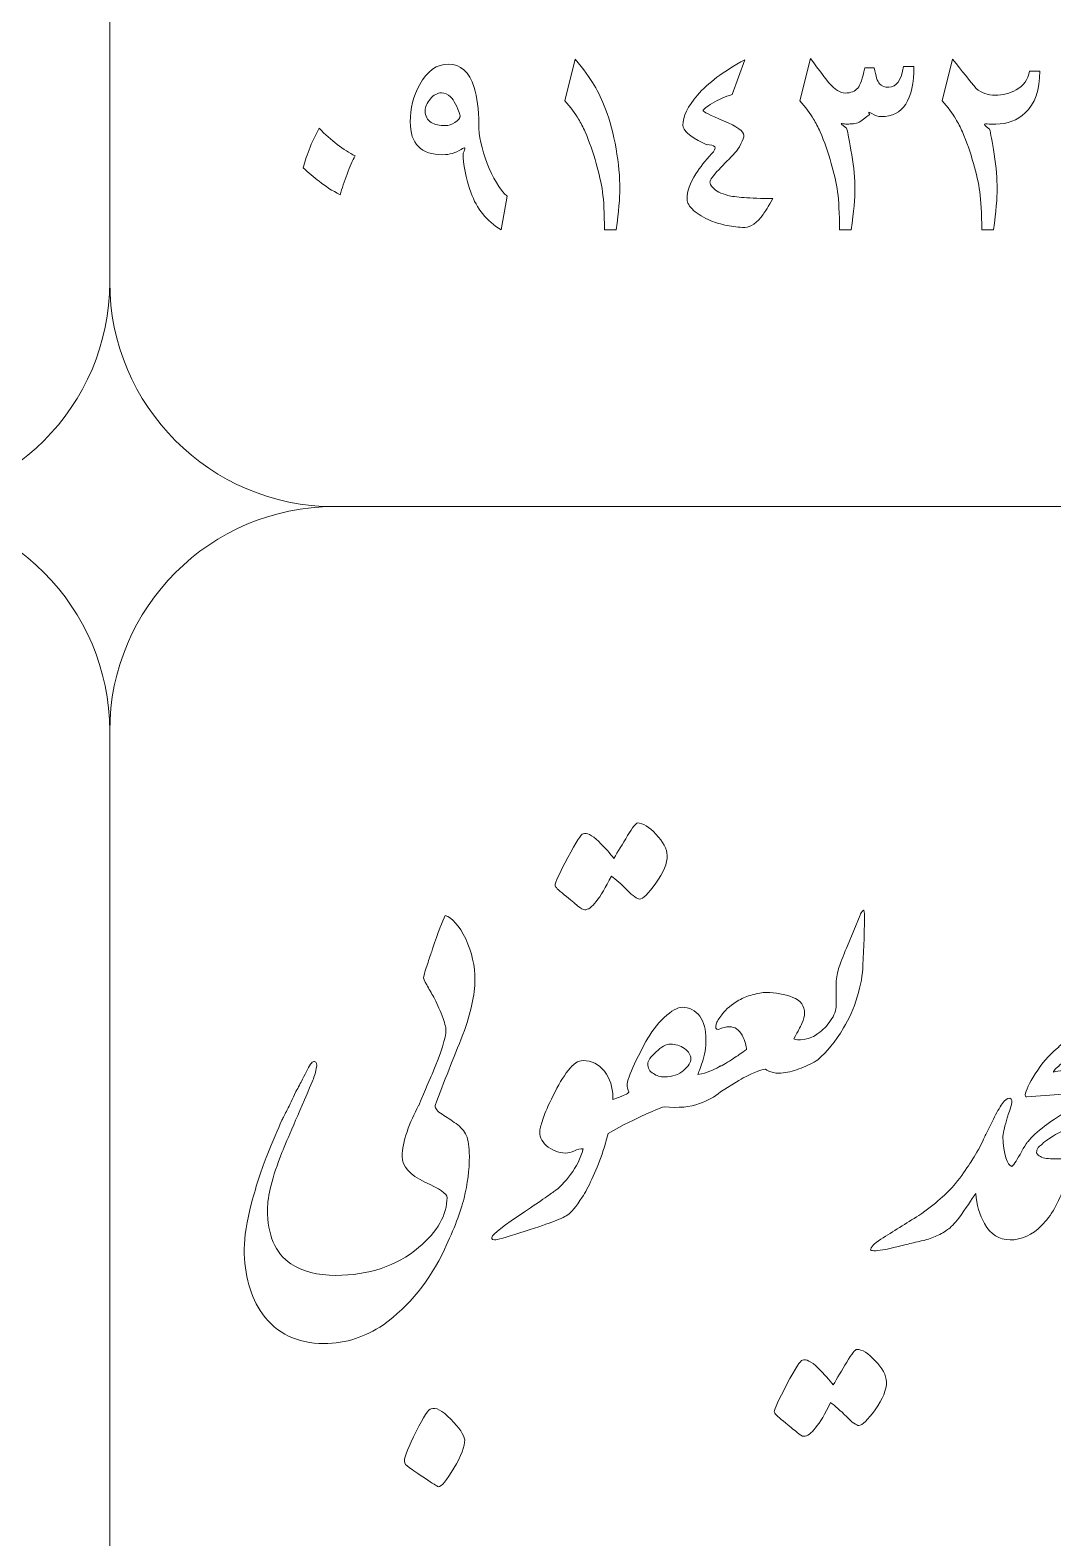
# Model space of a CAD drawing. Header units: millimetres. Extents: x 62 to 462, y 96 to 456.
# Drawn here: x 223.06 to 245.56, y 393.12 to 426.28 of the extents above; entities that cross this region are included whole.
import ezdxf

# ---------------------------------------------------------------- set-up
doc = ezdxf.new("R2010")
doc.units = ezdxf.units.MM
doc.header["$MEASUREMENT"] = 0
doc.layers.add('Layer 1', color=7, linetype='Continuous')

msp = doc.modelspace()

# ---------------------------------------------------------------- linework, layer by layer
at = {"layer": 'Layer 1', "color": 250, "lineweight": 18}
for points, knots in [([(190.2442, 455.3033), (190.2442, 455.3033), (219.8692, 455.3033), (219.8692, 455.3033), (222.5887, 455.3033), (224.8067, 453.0853), (224.8067, 450.3658), (224.8067, 450.3658), (224.8067, 420.7408), (224.8067, 420.7408), (224.8067, 418.0213), (222.5887, 415.8033), (219.8692, 415.8033), (219.8692, 415.8033), (190.2442, 415.8033), (190.2442, 415.8033), (187.5247, 415.8033), (185.3067, 418.0213), (185.3067, 420.7408), (185.3067, 420.7408), (185.3067, 450.3658), (185.3067, 450.3658), (185.3067, 453.0853), (187.5247, 455.3033), (190.2442, 455.3033)], [0, 0, 0, 0, 0.125, 0.125, 0.125, 0.25, 0.25, 0.25, 0.375, 0.375, 0.375, 0.5, 0.5, 0.5, 0.625, 0.625, 0.625, 0.75, 0.75, 0.75, 0.875, 0.875, 0.875, 1, 1, 1, 1]), ([(229.7442, 455.3033), (229.7442, 455.3033), (259.3692, 455.3033), (259.3692, 455.3033), (262.0887, 455.3033), (264.3067, 453.0853), (264.3067, 450.3658), (264.3067, 450.3658), (264.3067, 420.7408), (264.3067, 420.7408), (264.3067, 418.0213), (262.0887, 415.8033), (259.3692, 415.8033), (259.3692, 415.8033), (229.7442, 415.8033), (229.7442, 415.8033), (227.0247, 415.8033), (224.8067, 418.0213), (224.8067, 420.7408), (224.8067, 420.7408), (224.8067, 450.3658), (224.8067, 450.3658), (224.8067, 453.0853), (227.0247, 455.3033), (229.7442, 455.3033)], [0, 0, 0, 0, 0.125, 0.125, 0.125, 0.25, 0.25, 0.25, 0.375, 0.375, 0.375, 0.5, 0.5, 0.5, 0.625, 0.625, 0.625, 0.75, 0.75, 0.75, 0.875, 0.875, 0.875, 1, 1, 1, 1]), ([(190.2442, 415.8033), (190.2442, 415.8033), (219.8692, 415.8033), (219.8692, 415.8033), (222.5887, 415.8033), (224.8067, 413.5853), (224.8067, 410.8658), (224.8067, 410.8658), (224.8067, 381.2408), (224.8067, 381.2408), (224.8067, 378.5213), (222.5887, 376.3033), (219.8692, 376.3033), (219.8692, 376.3033), (190.2442, 376.3033), (190.2442, 376.3033), (187.5247, 376.3033), (185.3067, 378.5213), (185.3067, 381.2408), (185.3067, 381.2408), (185.3067, 410.8658), (185.3067, 410.8658), (185.3067, 413.5853), (187.5247, 415.8033), (190.2442, 415.8033)], [0, 0, 0, 0, 0.125, 0.125, 0.125, 0.25, 0.25, 0.25, 0.375, 0.375, 0.375, 0.5, 0.5, 0.5, 0.625, 0.625, 0.625, 0.75, 0.75, 0.75, 0.875, 0.875, 0.875, 1, 1, 1, 1]), ([(229.7442, 415.8033), (229.7442, 415.8033), (259.3692, 415.8033), (259.3692, 415.8033), (262.0887, 415.8033), (264.3067, 413.5853), (264.3067, 410.8658), (264.3067, 410.8658), (264.3067, 381.2408), (264.3067, 381.2408), (264.3067, 378.5213), (262.0887, 376.3033), (259.3692, 376.3033), (259.3692, 376.3033), (229.7442, 376.3033), (229.7442, 376.3033), (227.0247, 376.3033), (224.8067, 378.5213), (224.8067, 381.2408), (224.8067, 381.2408), (224.8067, 410.8658), (224.8067, 410.8658), (224.8067, 413.5853), (227.0247, 415.8033), (229.7442, 415.8033)], [0, 0, 0, 0, 0.125, 0.125, 0.125, 0.25, 0.25, 0.25, 0.375, 0.375, 0.375, 0.5, 0.5, 0.5, 0.625, 0.625, 0.625, 0.75, 0.75, 0.75, 0.875, 0.875, 0.875, 1, 1, 1, 1]), ([(234.6061, 407.4703), (234.6061, 407.5307), (234.6989, 407.7328), (234.8847, 408.0834), (235.0705, 408.4318), (235.1843, 408.606), (235.2237, 408.606), (235.3005, 408.6385), (235.4142, 408.5828), (235.5606, 408.4411), (235.7092, 408.2971), (235.8207, 408.1717), (235.8973, 408.0625), (235.9879, 408.2112), (236.0901, 408.3807), (236.2016, 408.5665), (236.3131, 408.7523), (236.385, 408.8452), (236.4222, 408.8452), (236.5359, 408.8452), (236.6707, 408.7615), (236.8263, 408.5967), (236.9843, 408.4318), (237.0655, 408.2762), (237.0748, 408.1298), (237.0748, 407.958), (236.9912, 407.7536), (236.824, 407.5191), (236.6591, 407.2868), (236.5406, 407.1707), (236.4617, 407.1707), (236.4129, 407.1707), (236.3223, 407.238), (236.1899, 407.3681), (236.0599, 407.5005), (235.9437, 407.6027), (235.8439, 407.6747), (235.5977, 407.18), (235.4026, 406.9338), (235.2586, 406.9338), (235.2215, 406.9338), (235.1704, 406.9617), (235.1007, 407.0221), (235.038, 407.0755), (234.9404, 407.1568), (234.8057, 407.266), (234.671, 407.3751), (234.6061, 407.4424), (234.6061, 407.4703)], [0, 0, 0, 0, 0.0625, 0.0625, 0.0625, 0.125, 0.125, 0.125, 0.1875, 0.1875, 0.1875, 0.25, 0.25, 0.25, 0.3125, 0.3125, 0.3125, 0.375, 0.375, 0.375, 0.4375, 0.4375, 0.4375, 0.5, 0.5, 0.5, 0.5625, 0.5625, 0.5625, 0.625, 0.625, 0.625, 0.6875, 0.6875, 0.6875, 0.75, 0.75, 0.75, 0.8125, 0.8125, 0.8125, 0.875, 0.875, 0.875, 0.9375, 0.9375, 0.9375, 1, 1, 1, 1]), ([(240.389, 404.212), (240.4981, 404.2887), (240.591, 404.3839), (240.6676, 404.4976), (240.7489, 404.6115), (240.7908, 404.7252), (240.7908, 404.8391), (240.7908, 404.8391), (240.7908, 405.2873), (240.7908, 405.2873), (240.7908, 405.3964), (240.8093, 405.5172), (240.8442, 405.6473), (240.9092, 405.8284), (240.9742, 405.9956), (241.0416, 406.1443), (241.0416, 406.1443), (241.3203, 406.8177), (241.3203, 406.8177), (241.3249, 406.8503), (241.3481, 406.8875), (241.3899, 406.927), (241.4086, 406.927), (241.4155, 406.8804), (241.4155, 406.7853), (241.4155, 406.7853), (241.4039, 406.3022), (241.4039, 406.3022), (241.4039, 406.3022), (241.376, 405.717), (241.376, 405.717), (241.376, 405.5126), (241.3342, 405.2803), (241.2529, 405.0226), (241.1763, 404.7624), (241.0764, 404.5348), (240.9533, 404.3351), (240.7683, 404.032), (240.5809, 403.8003), (240.3912, 403.6425), (240.3912, 403.6425), (240.389, 403.6383), (240.389, 403.6383), (240.2797, 403.5663), (240.1567, 403.5036), (240.022, 403.4525), (239.8849, 403.3991), (239.7526, 403.3643), (239.6272, 403.3457), (239.5575, 403.3318), (239.4855, 403.3364), (239.4089, 403.355), (239.3322, 403.3759), (239.2718, 403.3991), (239.2323, 403.427), (239.1766, 403.427), (239.1, 403.4038), (239.0001, 403.3596), (238.9048, 403.3178), (238.7864, 403.2598), (238.6471, 403.1831), (238.6471, 403.1831), (238.2453, 402.93), (238.2453, 402.93), (238.2453, 402.93), (238.2448, 402.9317), (238.2448, 402.9317), (238.1172, 402.8183), (237.964, 402.7324), (237.7831, 402.6744), (237.5787, 402.5955), (237.321, 402.5723), (237.0075, 402.5978), (236.9424, 402.5978), (236.6521, 402.4701), (236.1296, 402.21), (236.1296, 402.21), (235.7706, 402.0121), (235.7706, 402.0121), (235.7706, 402.0121), (235.7441, 401.9081), (235.7441, 401.9081), (235.7162, 401.7942), (235.6813, 401.6851), (235.6465, 401.5853), (235.4862, 401.1463), (235.34, 400.8211), (235.2029, 400.6121), (235.0682, 400.4031), (234.9614, 400.2754), (234.8847, 400.2243), (234.8058, 400.1755), (234.692, 400.1221), (234.5363, 400.064), (234.3831, 400.0083), (234.1485, 399.9293), (233.8326, 399.8271), (233.5168, 399.7249), (233.331, 399.6739), (233.2707, 399.6739), (233.2358, 399.6739), (233.2172, 399.6832), (233.2172, 399.7017), (233.1801, 399.7505), (233.3682, 399.9154), (233.7816, 400.1918), (234.195, 400.4681), (234.4621, 400.6493), (234.5805, 400.7352), (234.7013, 400.8211), (234.8244, 400.9466), (234.9474, 401.1137), (235.0728, 401.2787), (235.1658, 401.4668), (235.2238, 401.6735), (235.1611, 401.6828), (235.0961, 401.6712), (235.0311, 401.6363), (234.9637, 401.6038), (234.8987, 401.5853), (234.8359, 401.5853), (234.6688, 401.5899), (234.5271, 401.6456), (234.4133, 401.7502), (234.3018, 401.8523), (234.253, 401.9684), (234.2716, 402.0962), (234.2902, 402.1728), (234.3157, 402.2634), (234.3506, 402.3656), (234.3831, 402.4678), (234.4551, 402.6303), (234.5643, 402.851), (234.6734, 403.0739), (234.7825, 403.2574), (234.894, 403.4014), (235.0055, 403.5477), (235.1146, 403.6197), (235.2238, 403.6197), (235.4096, 403.6197), (235.5652, 403.5407), (235.6906, 403.3828), (235.816, 403.2226), (235.8765, 403.0322), (235.8765, 402.8115), (235.8765, 402.8115), (235.8761, 402.7649), (235.8761, 402.7649), (235.8761, 402.7649), (236.0042, 402.8092), (236.0042, 402.8092), (236.1551, 402.8649), (236.2318, 402.9044), (236.2318, 402.9322), (236.2038, 402.9786), (236.1899, 403.0344), (236.1899, 403.1018), (236.1992, 403.1621), (236.2224, 403.2365), (236.2596, 403.327), (236.3223, 403.4942), (236.4385, 403.7311), (236.6056, 404.0354), (236.7101, 404.2351), (236.8425, 404.4116), (237.0075, 404.565), (237.17, 404.7158), (237.3024, 404.7902), (237.4023, 404.7902), (237.5602, 404.7902), (237.6902, 404.7229), (237.7901, 404.5928), (237.8807, 404.465), (237.9248, 404.2978), (237.9248, 404.0888), (237.9248, 403.903), (237.8993, 403.7358), (237.8481, 403.5895), (237.7947, 403.4409), (237.7622, 403.3502), (237.7483, 403.3131), (237.7483, 403.3131), (237.8296, 403.327), (237.8296, 403.327), (238.0061, 403.3712), (238.1455, 403.4315), (238.2453, 403.5036), (238.2453, 403.5036), (238.2495, 403.4965), (238.2495, 403.4965), (238.3306, 403.5386), (238.4453, 403.6075), (238.5913, 403.7057), (238.6239, 403.7243), (238.6982, 403.7777), (238.8167, 403.8636), (238.8167, 403.9356), (238.7841, 404.0401), (238.7214, 404.1772), (238.654, 404.3002), (238.5612, 404.3606), (238.4427, 404.3606), (238.3661, 404.3606), (238.2871, 404.3421), (238.2035, 404.3049), (238.1455, 404.3049), (238.1269, 404.3444), (238.1501, 404.421), (238.1687, 404.4768), (238.2082, 404.5441), (238.2731, 404.6254), (238.3731, 404.7531), (238.4961, 404.8599), (238.6471, 404.9458), (238.7423, 404.997), (238.8399, 405.0341), (238.9397, 405.062), (239.0628, 405.0992), (239.165, 405.1178), (239.2532, 405.1178), (239.4599, 405.1178), (239.655, 405.0805), (239.8385, 405.0085), (240.0103, 404.9412), (240.0963, 404.8228), (240.0963, 404.6532), (240.0963, 404.5952), (240.0754, 404.5232), (240.0359, 404.4373), (240.0127, 404.3861), (239.9918, 404.3397), (239.9708, 404.3002), (239.95, 404.2584), (239.9128, 404.1911), (239.8571, 404.0959), (239.8896, 404.0679), (239.9662, 404.0657), (240.0893, 404.0842), (240.2124, 404.1052), (240.3122, 404.1469), (240.389, 404.212)], [0, 0, 0, 0, 0.0125, 0.0125, 0.0125, 0.025, 0.025, 0.025, 0.0375, 0.0375, 0.0375, 0.05, 0.05, 0.05, 0.0625, 0.0625, 0.0625, 0.075, 0.075, 0.075, 0.0875, 0.0875, 0.0875, 0.1, 0.1, 0.1, 0.1125, 0.1125, 0.1125, 0.125, 0.125, 0.125, 0.1375, 0.1375, 0.1375, 0.15, 0.15, 0.15, 0.1625, 0.1625, 0.1625, 0.175, 0.175, 0.175, 0.1875, 0.1875, 0.1875, 0.2, 0.2, 0.2, 0.2125, 0.2125, 0.2125, 0.225, 0.225, 0.225, 0.2375, 0.2375, 0.2375, 0.25, 0.25, 0.25, 0.2625, 0.2625, 0.2625, 0.275, 0.275, 0.275, 0.2875, 0.2875, 0.2875, 0.3, 0.3, 0.3, 0.3125, 0.3125, 0.3125, 0.325, 0.325, 0.325, 0.3375, 0.3375, 0.3375, 0.35, 0.35, 0.35, 0.3625, 0.3625, 0.3625, 0.375, 0.375, 0.375, 0.3875, 0.3875, 0.3875, 0.4, 0.4, 0.4, 0.4125, 0.4125, 0.4125, 0.425, 0.425, 0.425, 0.4375, 0.4375, 0.4375, 0.45, 0.45, 0.45, 0.4625, 0.4625, 0.4625, 0.475, 0.475, 0.475, 0.4875, 0.4875, 0.4875, 0.5, 0.5, 0.5, 0.5125, 0.5125, 0.5125, 0.525, 0.525, 0.525, 0.5375, 0.5375, 0.5375, 0.55, 0.55, 0.55, 0.5625, 0.5625, 0.5625, 0.575, 0.575, 0.575, 0.5875, 0.5875, 0.5875, 0.6, 0.6, 0.6, 0.6125, 0.6125, 0.6125, 0.625, 0.625, 0.625, 0.6375, 0.6375, 0.6375, 0.65, 0.65, 0.65, 0.6625, 0.6625, 0.6625, 0.675, 0.675, 0.675, 0.6875, 0.6875, 0.6875, 0.7, 0.7, 0.7, 0.7125, 0.7125, 0.7125, 0.725, 0.725, 0.725, 0.7375, 0.7375, 0.7375, 0.75, 0.75, 0.75, 0.7625, 0.7625, 0.7625, 0.775, 0.775, 0.775, 0.7875, 0.7875, 0.7875, 0.8, 0.8, 0.8, 0.8125, 0.8125, 0.8125, 0.825, 0.825, 0.825, 0.8375, 0.8375, 0.8375, 0.85, 0.85, 0.85, 0.8625, 0.8625, 0.8625, 0.875, 0.875, 0.875, 0.8875, 0.8875, 0.8875, 0.9, 0.9, 0.9, 0.9125, 0.9125, 0.9125, 0.925, 0.925, 0.925, 0.9375, 0.9375, 0.9375, 0.95, 0.95, 0.95, 0.9625, 0.9625, 0.9625, 0.975, 0.975, 0.975, 0.9875, 0.9875, 0.9875, 1, 1, 1, 1]), ([(232.2302, 400.6075), (232.2302, 400.6842), (232.0676, 400.7979), (231.7401, 400.9466), (231.408, 401.1022), (231.2431, 401.2903), (231.2431, 401.5133), (231.2431, 401.6712), (231.278, 401.8523), (231.35, 402.0543), (231.4197, 402.2541), (231.5032, 402.4469), (231.6032, 402.6281), (231.6032, 402.6281), (231.6055, 402.6322), (231.6055, 402.6322), (231.6055, 402.6322), (231.6054, 402.6327), (231.6054, 402.6327), (231.7587, 402.995), (231.8563, 403.2249), (231.898, 403.3201), (232.1024, 403.7963), (232.2046, 404.1214), (232.2046, 404.2933), (232.2046, 404.3514), (232.1767, 404.4536), (232.121, 404.5998), (232.0583, 404.7577), (231.9979, 404.8972), (231.9375, 405.0132), (231.912, 405.0597), (231.8841, 405.1038), (231.8563, 405.1502), (231.8283, 405.1967), (231.8051, 405.2408), (231.7819, 405.2873), (231.7262, 405.3686), (231.7053, 405.4313), (231.7146, 405.4777), (231.7541, 405.6031), (231.7912, 405.717), (231.8237, 405.8168), (231.8539, 405.9166), (231.8841, 406.0026), (231.912, 406.0745), (232.0327, 406.4392), (232.1257, 406.683), (232.1906, 406.8108), (232.344, 406.7597), (232.4949, 406.5879), (232.6389, 406.2929), (232.7759, 405.9979), (232.8433, 405.696), (232.8433, 405.3894), (232.8433, 405.0712), (232.755, 404.6718), (232.5785, 404.1911), (232.474, 403.9333), (232.3695, 403.6731), (232.2673, 403.4108), (232.1652, 403.1507), (232.0652, 402.8906), (231.9654, 402.6327), (231.9654, 402.6327), (231.9648, 402.6315), (231.9648, 402.6315), (231.9648, 402.6315), (231.9654, 402.6281), (231.9654, 402.6281), (231.9654, 402.5654), (232.0165, 402.5003), (232.1187, 402.4376), (232.2209, 402.3749), (232.3231, 402.3052), (232.4276, 402.2309), (232.5321, 402.1543), (232.6065, 402.0706), (232.6529, 401.9754), (232.697, 401.871), (232.7202, 401.7176), (232.7202, 401.5133), (232.7202, 401.2137), (232.6807, 400.9071), (232.6041, 400.5935), (232.5275, 400.2893), (232.3835, 399.913), (232.1744, 399.4648), (231.8446, 398.7704), (231.3964, 398.2177), (230.8274, 397.8043), (230.6207, 397.6719), (230.4164, 397.5721), (230.2166, 397.5047), (229.9983, 397.4327), (229.7638, 397.3955), (229.5152, 397.3955), (228.93, 397.3955), (228.4818, 397.6138), (228.1682, 398.0481), (227.9011, 398.4197), (227.7664, 398.8982), (227.7664, 399.4787), (227.7664, 399.7366), (227.8199, 400.0733), (227.929, 400.4914), (228.0382, 400.8955), (228.152, 401.2439), (228.2705, 401.5388), (228.3981, 401.843), (228.505, 402.1008), (228.5955, 402.3075), (228.6234, 402.3586), (228.6629, 402.4352), (228.7117, 402.5374), (228.7627, 402.6374), (228.8254, 402.7721), (228.9022, 402.9346), (228.9579, 403.0344), (229.0066, 403.125), (229.0484, 403.2064), (229.0925, 403.2876), (229.1274, 403.3619), (229.1553, 403.4246), (229.2226, 403.5477), (229.2738, 403.6058), (229.3109, 403.6012), (229.3619, 403.5919), (229.3736, 403.5407), (229.3527, 403.4455), (229.3295, 403.3318), (229.2992, 403.2342), (229.2644, 403.1529), (228.9416, 402.4074), (228.7187, 401.8895), (228.5955, 401.5946), (228.3842, 401.0534), (228.2774, 400.6377), (228.2774, 400.3427), (228.2774, 399.783), (228.4492, 399.3859), (228.7929, 399.1444), (229.0484, 398.9771), (229.3759, 398.8935), (229.78, 398.8935), (230.5069, 398.8935), (231.1131, 399.0979), (231.6032, 399.5043), (232.0212, 399.855), (232.2302, 400.2219), (232.2302, 400.6075)], [0, 0, 0, 0, 0.02, 0.02, 0.02, 0.04, 0.04, 0.04, 0.06, 0.06, 0.06, 0.08, 0.08, 0.08, 0.1, 0.1, 0.1, 0.12, 0.12, 0.12, 0.14, 0.14, 0.14, 0.16, 0.16, 0.16, 0.18, 0.18, 0.18, 0.2, 0.2, 0.2, 0.22, 0.22, 0.22, 0.24, 0.24, 0.24, 0.26, 0.26, 0.26, 0.28, 0.28, 0.28, 0.3, 0.3, 0.3, 0.32, 0.32, 0.32, 0.34, 0.34, 0.34, 0.36, 0.36, 0.36, 0.38, 0.38, 0.38, 0.4, 0.4, 0.4, 0.42, 0.42, 0.42, 0.44, 0.44, 0.44, 0.46, 0.46, 0.46, 0.48, 0.48, 0.48, 0.5, 0.5, 0.5, 0.52, 0.52, 0.52, 0.54, 0.54, 0.54, 0.56, 0.56, 0.56, 0.58, 0.58, 0.58, 0.6, 0.6, 0.6, 0.62, 0.62, 0.62, 0.64, 0.64, 0.64, 0.66, 0.66, 0.66, 0.68, 0.68, 0.68, 0.7, 0.7, 0.7, 0.72, 0.72, 0.72, 0.74, 0.74, 0.74, 0.76, 0.76, 0.76, 0.78, 0.78, 0.78, 0.8, 0.8, 0.8, 0.82, 0.82, 0.82, 0.84, 0.84, 0.84, 0.86, 0.86, 0.86, 0.88, 0.88, 0.88, 0.9, 0.9, 0.9, 0.92, 0.92, 0.92, 0.94, 0.94, 0.94, 0.96, 0.96, 0.96, 0.98, 0.98, 0.98, 1, 1, 1, 1]), ([(245.6912, 403.9262), (245.805, 404.0215), (245.9676, 404.1516), (246.1812, 404.3211), (246.3903, 404.479), (246.532, 404.5835), (246.6109, 404.6323), (246.6109, 404.6323), (247.0986, 404.9528), (247.0986, 404.9528), (247.0871, 404.9621), (247.0383, 404.9922), (246.957, 405.041), (246.8943, 405.0736), (246.8617, 405.1177), (246.8617, 405.1781), (246.9802, 405.4405), (247.1428, 405.7007), (247.3518, 405.9608), (247.5561, 406.2046), (247.6746, 406.3161), (247.7118, 406.2929), (248.0787, 406.1675), (248.2971, 406.0862), (248.3644, 406.056), (248.6059, 405.9421), (248.7267, 405.8121), (248.7267, 405.6681), (248.7267, 405.5683), (248.6802, 405.4382), (248.5897, 405.2803), (248.4898, 405.1247), (248.376, 404.9922), (248.2505, 404.8785), (248.1089, 404.7601), (247.944, 404.6648), (247.7535, 404.5928), (247.2589, 404.4256), (246.8548, 404.2584), (246.5389, 404.0912), (246.2281, 403.9289), (245.9487, 403.7374), (245.7032, 403.5146), (245.7032, 403.5146), (245.6935, 403.499), (245.6935, 403.499), (245.6425, 403.4687), (245.61, 403.4385), (245.5937, 403.4107), (245.5774, 403.3828), (245.5705, 403.3689), (245.5705, 403.3643), (245.61, 403.3735), (245.7818, 403.4038), (246.0814, 403.4595), (246.302, 403.4943), (246.4879, 403.5129), (246.6387, 403.5129), (246.8547, 403.5129), (247.0335, 403.499), (247.1682, 403.4734), (247.3099, 403.4455), (247.3797, 403.3806), (247.3797, 403.276), (247.3797, 403.2342), (247.3541, 403.1576), (247.3053, 403.0437), (247.2403, 402.9253), (247.159, 402.8068), (247.0591, 402.6908), (246.9918, 402.6118), (246.7502, 402.4886), (246.3345, 402.3168), (245.9211, 402.1426), (245.6657, 402.0265), (245.5705, 401.9662), (245.4752, 401.9034), (245.4032, 401.8523), (245.3521, 401.8129), (245.3247, 401.7767), (245.2947, 401.7497), (245.2623, 401.7327), (245.1914, 401.6513), (245.182, 401.5867), (245.236, 401.5388), (245.2894, 401.4877), (245.38, 401.4621), (245.5078, 401.4599), (245.6354, 401.4575), (245.7284, 401.4575), (245.7864, 401.4575), (245.877, 401.4482), (245.9235, 401.3948), (245.9235, 401.2996), (245.9235, 401.2322), (245.8863, 401.0883), (245.8143, 400.8723), (245.6866, 400.4914), (245.5217, 400.1987), (245.3173, 399.9944), (245.1037, 399.7807), (244.8714, 399.6739), (244.616, 399.6739), (244.3767, 399.6739), (244.1886, 399.7946), (244.0516, 400.0338), (243.9473, 400.2243), (243.8834, 400.4456), (243.862, 400.6972), (243.7696, 400.558), (243.6447, 400.3755), (243.4871, 400.1499), (243.3919, 400.0315), (243.3107, 399.9479), (243.241, 399.8991), (243.1504, 399.8341), (243.0598, 399.783), (242.9669, 399.7459), (242.8741, 399.7064), (242.7719, 399.6762), (242.6604, 399.6507), (242.5489, 399.6251), (242.4398, 399.5995), (242.3306, 399.5717), (242.3306, 399.5717), (241.8801, 399.4625), (241.8801, 399.4625), (241.6989, 399.4323), (241.5874, 399.4277), (241.5479, 399.4486), (241.5479, 399.5136), (241.6222, 399.5926), (241.7732, 399.6878), (241.9079, 399.7737), (242.0473, 399.862), (242.1866, 399.9503), (242.3283, 400.0385), (242.4676, 400.1245), (242.6093, 400.2104), (242.9669, 400.4612), (243.2363, 400.6957), (243.4129, 400.9117), (243.5476, 401.0813), (243.6544, 401.2276), (243.7311, 401.3553), (243.7821, 401.4273), (243.8565, 401.5527), (243.9563, 401.7293), (243.9563, 401.7293), (244.0222, 401.8641), (244.0222, 401.8641), (244.0379, 401.901), (244.0547, 401.9364), (244.0725, 401.9708), (244.0807, 401.9873), (244.089, 402.0032), (244.0976, 402.0187), (244.0976, 402.0187), (244.2489, 402.3285), (244.2489, 402.3285), (244.3163, 402.4678), (244.3837, 402.5816), (244.4464, 402.6675), (244.5044, 402.7535), (244.5602, 402.7953), (244.6089, 402.7906), (244.6554, 402.7674), (244.6693, 402.7233), (244.6507, 402.6536), (244.5997, 402.5049), (244.5694, 402.4074), (244.5555, 402.361), (244.504, 402.1896), (244.4703, 402.054), (244.4554, 401.956), (244.4783, 401.5452), (244.5453, 401.3225), (244.6577, 401.2857), (244.7065, 401.3367), (244.7785, 401.4459), (244.869, 401.6131), (244.9225, 401.713), (244.9643, 401.7803), (244.9898, 401.8175), (244.9966, 401.826), (245.0043, 401.8332), (245.0131, 401.8395), (245.054, 401.8897), (245.1045, 401.943), (245.1616, 401.9963), (245.3033, 402.1241), (245.4451, 402.2332), (245.5913, 402.3285), (245.7772, 402.4515), (245.956, 402.5584), (246.1278, 402.6489), (246.1417, 402.6582), (246.2393, 402.707), (246.4205, 402.7929), (246.4205, 402.837), (246.3484, 402.8695), (246.2022, 402.8882), (246.0768, 402.8928), (245.9048, 402.8882), (245.6935, 402.8742), (245.6935, 402.8742), (244.9852, 402.8185), (244.9852, 402.8185), (244.9527, 402.8185), (244.9434, 402.8463), (244.9573, 402.8997), (244.9852, 403.0182), (245.0735, 403.1901), (245.2267, 403.4107), (245.3757, 403.6307), (245.5292, 403.7987), (245.6872, 403.9169), (245.6872, 403.9169), (245.6912, 403.9262), (245.6912, 403.9262)], [0, 0, 0, 0, 0.0136986, 0.0136986, 0.0136986, 0.0273973, 0.0273973, 0.0273973, 0.0410959, 0.0410959, 0.0410959, 0.0547945, 0.0547945, 0.0547945, 0.0684932, 0.0684932, 0.0684932, 0.0821918, 0.0821918, 0.0821918, 0.0958904, 0.0958904, 0.0958904, 0.109589, 0.109589, 0.109589, 0.1232877, 0.1232877, 0.1232877, 0.1369863, 0.1369863, 0.1369863, 0.1506849, 0.1506849, 0.1506849, 0.1643836, 0.1643836, 0.1643836, 0.1780822, 0.1780822, 0.1780822, 0.1917808, 0.1917808, 0.1917808, 0.2054795, 0.2054795, 0.2054795, 0.2191781, 0.2191781, 0.2191781, 0.2328767, 0.2328767, 0.2328767, 0.2465753, 0.2465753, 0.2465753, 0.260274, 0.260274, 0.260274, 0.2739726, 0.2739726, 0.2739726, 0.2876712, 0.2876712, 0.2876712, 0.3013699, 0.3013699, 0.3013699, 0.3150685, 0.3150685, 0.3150685, 0.3287671, 0.3287671, 0.3287671, 0.3424658, 0.3424658, 0.3424658, 0.3561644, 0.3561644, 0.3561644, 0.369863, 0.369863, 0.369863, 0.3835616, 0.3835616, 0.3835616, 0.3972603, 0.3972603, 0.3972603, 0.4109589, 0.4109589, 0.4109589, 0.4246575, 0.4246575, 0.4246575, 0.4383562, 0.4383562, 0.4383562, 0.4520548, 0.4520548, 0.4520548, 0.4657534, 0.4657534, 0.4657534, 0.4794521, 0.4794521, 0.4794521, 0.4931507, 0.4931507, 0.4931507, 0.5068493, 0.5068493, 0.5068493, 0.5205479, 0.5205479, 0.5205479, 0.5342466, 0.5342466, 0.5342466, 0.5479452, 0.5479452, 0.5479452, 0.5616438, 0.5616438, 0.5616438, 0.5753425, 0.5753425, 0.5753425, 0.5890411, 0.5890411, 0.5890411, 0.6027397, 0.6027397, 0.6027397, 0.6164384, 0.6164384, 0.6164384, 0.630137, 0.630137, 0.630137, 0.6438356, 0.6438356, 0.6438356, 0.6575342, 0.6575342, 0.6575342, 0.6712329, 0.6712329, 0.6712329, 0.6849315, 0.6849315, 0.6849315, 0.6986301, 0.6986301, 0.6986301, 0.7123288, 0.7123288, 0.7123288, 0.7260274, 0.7260274, 0.7260274, 0.739726, 0.739726, 0.739726, 0.7534247, 0.7534247, 0.7534247, 0.7671233, 0.7671233, 0.7671233, 0.7808219, 0.7808219, 0.7808219, 0.7945205, 0.7945205, 0.7945205, 0.8082192, 0.8082192, 0.8082192, 0.8219178, 0.8219178, 0.8219178, 0.8356164, 0.8356164, 0.8356164, 0.8493151, 0.8493151, 0.8493151, 0.8630137, 0.8630137, 0.8630137, 0.8767123, 0.8767123, 0.8767123, 0.890411, 0.890411, 0.890411, 0.9041096, 0.9041096, 0.9041096, 0.9178082, 0.9178082, 0.9178082, 0.9315068, 0.9315068, 0.9315068, 0.9452055, 0.9452055, 0.9452055, 0.9589041, 0.9589041, 0.9589041, 0.9726027, 0.9726027, 0.9726027, 0.9863014, 0.9863014, 0.9863014, 1, 1, 1, 1]), ([(237.5927, 403.6615), (237.5927, 403.7381), (237.5462, 403.8125), (237.4557, 403.8845), (237.3558, 403.9494), (237.2536, 403.9797), (237.1491, 403.9797), (237.0492, 403.9797), (236.9424, 403.9239), (236.8309, 403.8101), (236.7079, 403.701), (236.6474, 403.615), (236.6474, 403.5523), (236.6474, 403.4524), (236.6869, 403.3782), (236.7682, 403.334), (236.8379, 403.2829), (236.9215, 403.2597), (237.0214, 403.2597), (237.1886, 403.2597), (237.3279, 403.3061), (237.4348, 403.4014), (237.5392, 403.4966), (237.5927, 403.5825), (237.5927, 403.6615)], [0, 0, 0, 0, 0.125, 0.125, 0.125, 0.25, 0.25, 0.25, 0.375, 0.375, 0.375, 0.5, 0.5, 0.5, 0.625, 0.625, 0.625, 0.75, 0.75, 0.75, 0.875, 0.875, 0.875, 1, 1, 1, 1]), ([(239.4298, 395.8907), (239.4298, 395.8628), (239.4971, 395.7955), (239.6295, 395.6862), (239.7643, 395.5771), (239.8617, 395.4959), (239.9268, 395.4424), (239.9942, 395.382), (240.0476, 395.3542), (240.0824, 395.3542), (240.2287, 395.3542), (240.4238, 395.6003), (240.6676, 396.095), (240.7676, 396.023), (240.8836, 395.9209), (241.016, 395.7885), (241.1461, 395.656), (241.2366, 395.5911), (241.2878, 395.5911), (241.3644, 395.5911), (241.4852, 395.7072), (241.6477, 395.9394), (241.8149, 396.174), (241.8985, 396.3784), (241.8985, 396.5502), (241.8915, 396.6966), (241.808, 396.8521), (241.6501, 397.017), (241.4945, 397.1819), (241.3598, 397.2656), (241.2459, 397.2656), (241.2111, 397.2656), (241.1368, 397.1726), (241.0253, 396.9868), (240.9138, 396.801), (240.814, 396.6315), (240.7234, 396.4829), (240.6444, 396.592), (240.5329, 396.7174), (240.3866, 396.8614), (240.238, 397.0031), (240.1265, 397.0589), (240.0498, 397.0263), (240.0081, 397.0263), (239.8943, 396.8521), (239.7085, 396.5038), (239.5227, 396.153), (239.4298, 395.951), (239.4298, 395.8907)], [0, 0, 0, 0, 0.0625, 0.0625, 0.0625, 0.125, 0.125, 0.125, 0.1875, 0.1875, 0.1875, 0.25, 0.25, 0.25, 0.3125, 0.3125, 0.3125, 0.375, 0.375, 0.375, 0.4375, 0.4375, 0.4375, 0.5, 0.5, 0.5, 0.5625, 0.5625, 0.5625, 0.625, 0.625, 0.625, 0.6875, 0.6875, 0.6875, 0.75, 0.75, 0.75, 0.8125, 0.8125, 0.8125, 0.875, 0.875, 0.875, 0.9375, 0.9375, 0.9375, 1, 1, 1, 1]), ([(231.2919, 394.8084), (231.2919, 394.7596), (231.3267, 394.7108), (231.394, 394.6668), (231.4707, 394.611), (231.5891, 394.532), (231.7517, 394.4252), (231.912, 394.3184), (232.0072, 394.2579), (232.0327, 394.244), (232.1071, 394.244), (232.2209, 394.3811), (232.3811, 394.6527), (232.539, 394.9245), (232.618, 395.1335), (232.618, 395.2775), (232.6041, 395.3866), (232.5019, 395.5376), (232.3114, 395.7304), (232.121, 395.9231), (231.977, 395.9998), (231.8771, 395.958), (231.826, 395.958), (231.7169, 395.7931), (231.5474, 395.4586), (231.3778, 395.1243), (231.2919, 394.9082), (231.2919, 394.8084)], [0, 0, 0, 0, 0.1111111, 0.1111111, 0.1111111, 0.2222222, 0.2222222, 0.2222222, 0.3333333, 0.3333333, 0.3333333, 0.4444444, 0.4444444, 0.4444444, 0.5555556, 0.5555556, 0.5555556, 0.6666667, 0.6666667, 0.6666667, 0.7777778, 0.7777778, 0.7777778, 0.8888889, 0.8888889, 0.8888889, 1, 1, 1, 1])]:
    msp.add_open_spline(points, degree=3, knots=knots, dxfattribs=at)
at = {"layer": 'Layer 1', "color": 250, "lineweight": 9}
for points, knots in [([(233.5486, 422.6292), (233.5486, 422.6292), (233.4197, 421.8884), (233.4197, 421.8884), (233.0969, 422.0916), (232.8775, 422.3633), (232.7591, 422.7011), (232.6418, 423.039), (232.5826, 423.3316), (232.5826, 423.5789), (232.6465, 423.6962), (232.6314, 423.724), (232.5385, 423.6602), (232.4189, 423.5835), (232.2842, 423.5441), (232.1368, 423.5441), (231.8964, 423.5441), (231.7176, 423.6044), (231.598, 423.7229), (231.4784, 423.8425), (231.4192, 424.0236), (231.4192, 424.2662), (231.4192, 424.5577), (231.4889, 424.8317), (231.6271, 425.0859), (231.7919, 425.3867), (232.0032, 425.5376), (232.2598, 425.5376), (232.5269, 425.5376), (232.715, 425.3669), (232.8241, 425.0244), (232.8926, 424.8084), (232.9263, 424.5402), (232.9263, 424.2175), (232.9263, 423.962), (232.9878, 423.6741), (233.112, 423.3537), (233.2351, 423.0344), (233.3814, 422.7929), (233.5486, 422.6292)], [0, 0, 0, 0, 0.0769231, 0.0769231, 0.0769231, 0.1538462, 0.1538462, 0.1538462, 0.2307692, 0.2307692, 0.2307692, 0.3076923, 0.3076923, 0.3076923, 0.3846154, 0.3846154, 0.3846154, 0.4615385, 0.4615385, 0.4615385, 0.5384615, 0.5384615, 0.5384615, 0.6153846, 0.6153846, 0.6153846, 0.6923077, 0.6923077, 0.6923077, 0.7692308, 0.7692308, 0.7692308, 0.8461538, 0.8461538, 0.8461538, 0.9230769, 0.9230769, 0.9230769, 1, 1, 1, 1]), ([(236.032, 422.7859), (236.032, 422.5978), (236.0053, 422.2994), (235.9508, 421.8919), (235.9508, 421.8919), (235.6918, 421.8919), (235.6918, 421.8919), (235.6918, 422.2541), (235.6779, 422.5328), (235.65, 422.7267), (235.621, 422.9206), (235.5757, 423.1284), (235.5119, 423.3502), (235.4422, 423.5952), (235.3598, 423.8285), (235.2669, 424.048), (235.2216, 424.1501), (235.1729, 424.243), (235.1206, 424.3266), (235.0463, 424.452), (234.9465, 424.5867), (234.8211, 424.7318), (234.8211, 424.7318), (235.0498, 425.6432), (235.0498, 425.6432), (235.2332, 425.4238), (235.3714, 425.2334), (235.4654, 425.0755), (235.5606, 424.9164), (235.6431, 424.7411), (235.7162, 424.5484), (235.8138, 424.2918), (235.8904, 424.0004), (235.9473, 423.6753), (236.0042, 423.3502), (236.032, 423.0541), (236.032, 422.7859)], [0, 0, 0, 0, 0.0833333, 0.0833333, 0.0833333, 0.1666667, 0.1666667, 0.1666667, 0.25, 0.25, 0.25, 0.3333333, 0.3333333, 0.3333333, 0.4166667, 0.4166667, 0.4166667, 0.5, 0.5, 0.5, 0.5833333, 0.5833333, 0.5833333, 0.6666667, 0.6666667, 0.6666667, 0.75, 0.75, 0.75, 0.8333333, 0.8333333, 0.8333333, 0.9166667, 0.9166667, 0.9166667, 1, 1, 1, 1]), ([(239.4002, 422.5816), (239.298, 422.4051), (239.226, 422.2878), (239.1831, 422.2321), (239.0426, 422.0405), (238.9079, 421.9453), (238.7814, 421.9453), (238.6478, 421.9453), (238.5166, 421.9592), (238.3889, 421.9871), (238.26, 422.0138), (238.1416, 422.0486), (238.0325, 422.0916), (237.8769, 422.1578), (237.7503, 422.2332), (237.654, 422.3203), (237.5576, 422.4062), (237.5088, 422.4887), (237.5088, 422.5688), (237.5088, 422.7337), (237.5739, 422.9183), (237.7027, 423.1226), (237.7956, 423.2677), (237.9117, 423.414), (238.0499, 423.5615), (238.1811, 423.6973), (238.1405, 423.7658), (237.928, 423.7658), (237.9733, 423.7472), (237.95, 423.7612), (237.8595, 423.8065), (237.5646, 423.9493), (237.4171, 424.077), (237.4171, 424.1908), (237.4171, 424.3835), (237.5251, 424.6053), (237.7399, 424.8572), (237.9651, 425.1184), (238.3111, 425.3774), (238.7779, 425.6328), (238.7779, 425.6328), (238.4992, 424.8677), (238.4992, 424.8677), (238.3494, 424.8224), (238.2055, 424.7585), (238.0685, 424.6761), (237.9315, 424.5925), (237.863, 424.5379), (237.863, 424.5101), (237.863, 424.4903), (238.0127, 424.416), (238.3123, 424.2895), (238.6107, 424.1629), (238.7605, 424.0549), (238.7605, 423.9667), (238.7605, 423.9295), (238.7384, 423.868), (238.6943, 423.7809), (238.6502, 423.6938), (238.6084, 423.6311), (238.57, 423.5917), (238.4481, 423.4651), (238.3262, 423.3397), (238.2066, 423.2143), (238.0766, 423.0738), (238.0127, 422.9844), (238.0127, 422.9461), (238.0127, 422.9078), (238.0336, 422.8648), (238.0778, 422.8196), (238.1474, 422.7453), (238.2577, 422.6884), (238.4075, 422.6501), (238.4864, 422.6292), (238.606, 422.6129), (238.7639, 422.6001), (238.923, 422.5885), (239.1355, 422.5816), (239.4002, 422.5816)], [0, 0, 0, 0, 0.0384615, 0.0384615, 0.0384615, 0.0769231, 0.0769231, 0.0769231, 0.1153846, 0.1153846, 0.1153846, 0.1538462, 0.1538462, 0.1538462, 0.1923077, 0.1923077, 0.1923077, 0.2307692, 0.2307692, 0.2307692, 0.2692308, 0.2692308, 0.2692308, 0.3076923, 0.3076923, 0.3076923, 0.3461538, 0.3461538, 0.3461538, 0.3846154, 0.3846154, 0.3846154, 0.4230769, 0.4230769, 0.4230769, 0.4615385, 0.4615385, 0.4615385, 0.5, 0.5, 0.5, 0.5384615, 0.5384615, 0.5384615, 0.5769231, 0.5769231, 0.5769231, 0.6153846, 0.6153846, 0.6153846, 0.6538462, 0.6538462, 0.6538462, 0.6923077, 0.6923077, 0.6923077, 0.7307692, 0.7307692, 0.7307692, 0.7692308, 0.7692308, 0.7692308, 0.8076923, 0.8076923, 0.8076923, 0.8461538, 0.8461538, 0.8461538, 0.8846154, 0.8846154, 0.8846154, 0.9230769, 0.9230769, 0.9230769, 0.9615385, 0.9615385, 0.9615385, 1, 1, 1, 1]), ([(241.9487, 425.0279), (242.1182, 425.0279), (242.2261, 425.1811), (242.2714, 425.4865), (242.2714, 425.4865), (242.5002, 425.4865), (242.5002, 425.4865), (242.5002, 424.7492), (242.261, 424.3812), (241.7849, 424.3812), (241.7106, 424.3812), (241.6398, 424.4044), (241.5725, 424.4508), (241.5063, 424.4973), (241.4912, 424.488), (241.5307, 424.4218), (241.533, 424.4334), (241.4877, 424.4021), (241.3937, 424.3266), (241.3101, 424.2569), (241.2253, 424.221), (241.1394, 424.221), (241.1278, 424.221), (241.1139, 424.221), (241.0964, 424.2198), (241.079, 424.2186), (241.0593, 424.2175), (241.0372, 424.2175), (240.9966, 424.2175), (240.956, 424.2221), (240.9165, 424.2302), (240.877, 424.2384), (240.9107, 424.2035), (241.0198, 424.1257), (241.05, 424.0224), (241.0872, 423.8285), (241.1336, 423.5441), (241.18, 423.2608), (241.2033, 423.0077), (241.2033, 422.7859), (241.2033, 422.5978), (241.1766, 422.2994), (241.122, 421.8919), (241.122, 421.8919), (240.8631, 421.8919), (240.8631, 421.8919), (240.8631, 422.2541), (240.8491, 422.5328), (240.8213, 422.7267), (240.7922, 422.9206), (240.747, 423.1284), (240.6831, 423.3502), (240.6134, 423.5952), (240.531, 423.8285), (240.4381, 424.048), (240.3928, 424.1501), (240.3441, 424.243), (240.2918, 424.3266), (240.2175, 424.452), (240.1177, 424.5867), (239.9923, 424.7318), (239.9923, 424.7318), (240.2245, 425.6572), (240.2245, 425.6572), (240.4219, 425.3936), (240.5577, 425.2171), (240.632, 425.1266), (240.7621, 424.9768), (240.8805, 424.9013), (240.9896, 424.9013), (241.1139, 424.9013), (241.2056, 424.9373), (241.2648, 425.007), (241.3217, 425.0755), (241.3728, 425.2241), (241.4181, 425.4528), (241.4181, 425.4528), (241.6294, 425.4528), (241.6294, 425.4528), (241.6607, 425.2717), (241.699, 425.1556), (241.7443, 425.1045), (241.7896, 425.0534), (241.8581, 425.0279), (241.9487, 425.0279)], [0, 0, 0, 0, 0.0357143, 0.0357143, 0.0357143, 0.0714286, 0.0714286, 0.0714286, 0.1071429, 0.1071429, 0.1071429, 0.1428571, 0.1428571, 0.1428571, 0.1785714, 0.1785714, 0.1785714, 0.2142857, 0.2142857, 0.2142857, 0.25, 0.25, 0.25, 0.2857143, 0.2857143, 0.2857143, 0.3214286, 0.3214286, 0.3214286, 0.3571429, 0.3571429, 0.3571429, 0.3928571, 0.3928571, 0.3928571, 0.4285714, 0.4285714, 0.4285714, 0.4642857, 0.4642857, 0.4642857, 0.5, 0.5, 0.5, 0.5357143, 0.5357143, 0.5357143, 0.5714286, 0.5714286, 0.5714286, 0.6071429, 0.6071429, 0.6071429, 0.6428571, 0.6428571, 0.6428571, 0.6785714, 0.6785714, 0.6785714, 0.7142857, 0.7142857, 0.7142857, 0.75, 0.75, 0.75, 0.7857143, 0.7857143, 0.7857143, 0.8214286, 0.8214286, 0.8214286, 0.8571429, 0.8571429, 0.8571429, 0.8928571, 0.8928571, 0.8928571, 0.9285714, 0.9285714, 0.9285714, 0.9642857, 0.9642857, 0.9642857, 1, 1, 1, 1]), ([(244.2858, 424.8537), (244.4565, 424.8537), (244.6109, 424.8932), (244.7514, 424.9698), (244.9128, 425.0581), (245.0115, 425.1962), (245.0474, 425.3843), (245.0474, 425.3843), (245.2727, 425.3843), (245.2727, 425.3843), (245.2727, 424.9675), (245.1647, 424.6598), (244.9488, 424.4625), (244.7723, 424.2999), (244.5575, 424.2175), (244.3067, 424.2175), (244.3067, 424.2175), (244.2556, 424.2175), (244.2556, 424.2175), (244.1825, 424.2175), (244.1233, 424.2198), (244.0768, 424.2244), (244.0304, 424.2291), (244.0606, 424.1884), (244.1674, 424.1025), (244.1894, 424.0236), (244.2231, 423.8401), (244.2672, 423.5534), (244.3113, 423.2666), (244.3334, 423.01), (244.3334, 422.7859), (244.3334, 422.5978), (244.3067, 422.2994), (244.2521, 421.8919), (244.2521, 421.8919), (243.9932, 421.8919), (243.9932, 421.8919), (243.9932, 422.2541), (243.9793, 422.5328), (243.9514, 422.7267), (243.9224, 422.9206), (243.8771, 423.1284), (243.8133, 423.3502), (243.7424, 423.5952), (243.6612, 423.8285), (243.5683, 424.048), (243.523, 424.1501), (243.4742, 424.243), (243.422, 424.3266), (243.3477, 424.452), (243.2478, 424.5867), (243.1224, 424.7318), (243.1224, 424.7318), (243.35, 425.6467), (243.35, 425.6467), (243.5636, 425.3832), (243.7366, 425.1684), (243.8713, 425), (243.9886, 424.9025), (244.1267, 424.8537), (244.2858, 424.8537)], [0, 0, 0, 0, 0.05, 0.05, 0.05, 0.1, 0.1, 0.1, 0.15, 0.15, 0.15, 0.2, 0.2, 0.2, 0.25, 0.25, 0.25, 0.3, 0.3, 0.3, 0.35, 0.35, 0.35, 0.4, 0.4, 0.4, 0.45, 0.45, 0.45, 0.5, 0.5, 0.5, 0.55, 0.55, 0.55, 0.6, 0.6, 0.6, 0.65, 0.65, 0.65, 0.7, 0.7, 0.7, 0.75, 0.75, 0.75, 0.8, 0.8, 0.8, 0.85, 0.85, 0.85, 0.9, 0.9, 0.9, 0.95, 0.95, 0.95, 1, 1, 1, 1]), ([(232.5211, 424.4021), (232.4514, 424.6053), (232.3794, 424.7446), (232.3074, 424.8166), (232.2482, 424.8758), (232.1809, 424.9048), (232.1066, 424.9048), (232.0183, 424.9048), (231.9359, 424.8607), (231.8616, 424.7725), (231.7873, 424.6842), (231.749, 424.5971), (231.749, 424.5101), (231.749, 424.3928), (231.7919, 424.308), (231.879, 424.2558), (231.9556, 424.2082), (232.0613, 424.1838), (232.1948, 424.1838), (232.2633, 424.1838), (232.3318, 424.2082), (232.4026, 424.2558), (232.4723, 424.3034), (232.5129, 424.3522), (232.5211, 424.4021)], [0, 0, 0, 0, 0.125, 0.125, 0.125, 0.25, 0.25, 0.25, 0.375, 0.375, 0.375, 0.5, 0.5, 0.5, 0.625, 0.625, 0.625, 0.75, 0.75, 0.75, 0.875, 0.875, 0.875, 1, 1, 1, 1]), ([(229.8751, 422.664), (229.7044, 422.7522), (229.55, 422.8509), (229.4118, 422.9601), (229.2969, 423.0483), (229.1808, 423.1481), (229.0647, 423.2584), (229.0879, 423.356), (229.1297, 423.4872), (229.1924, 423.652), (229.2551, 423.8157), (229.3294, 423.9748), (229.4153, 424.1257), (229.5442, 423.9922), (229.6777, 423.8738), (229.8147, 423.7705), (229.9529, 423.6671), (230.0817, 423.5835), (230.2048, 423.5174), (230.1502, 423.4198), (230.0922, 423.2875), (230.0295, 423.1191), (229.9668, 422.9519), (229.9157, 422.7998), (229.8751, 422.664)], [0, 0, 0, 0, 0.125, 0.125, 0.125, 0.25, 0.25, 0.25, 0.375, 0.375, 0.375, 0.5, 0.5, 0.5, 0.625, 0.625, 0.625, 0.75, 0.75, 0.75, 0.875, 0.875, 0.875, 1, 1, 1, 1])]:
    msp.add_open_spline(points, degree=3, knots=knots, dxfattribs=at)

doc.saveas('drawing.dxf')
